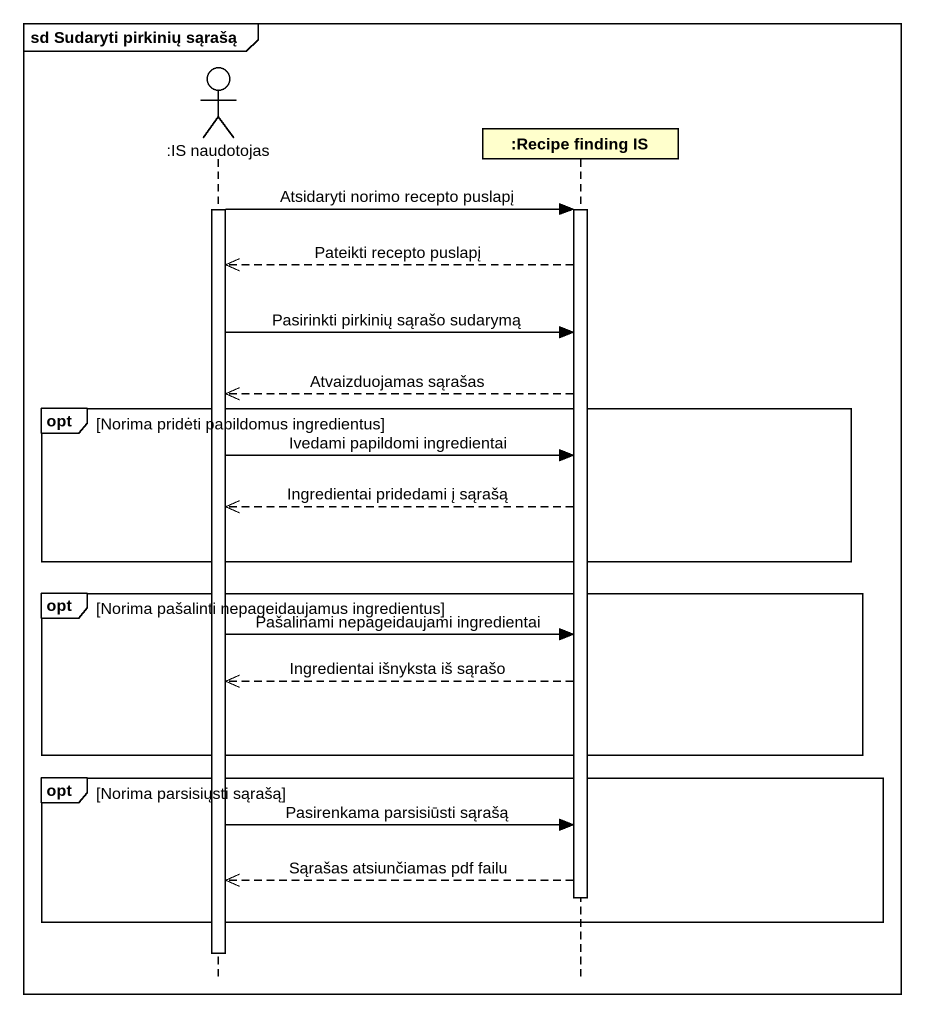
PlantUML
@startuml
mainframe sd Sudaryti pirkinių sąrašą
hide footbox
actor ":IS naudotojas" as IS_naudotojas
participant ":Recipe finding IS" as Recipe_finding_IS

activate IS_naudotojas
IS_naudotojas -> Recipe_finding_IS : Atsidaryti norimo recepto puslapį
activate Recipe_finding_IS
Recipe_finding_IS -->> IS_naudotojas : Pateikti recepto puslapį
IS_naudotojas -> Recipe_finding_IS : Pasirinkti pirkinių sąrašo sudarymą
Recipe_finding_IS -->> IS_naudotojas : Atvaizduojamas sąrašas
opt Norima pridėti papildomus ingredientus
  IS_naudotojas -> Recipe_finding_IS : Ivedami papildomi ingredientai
  Recipe_finding_IS -->> IS_naudotojas : Ingredientai pridedami į sąrašą
end
opt Norima pašalinti nepageidaujamus ingredientus
  IS_naudotojas -> Recipe_finding_IS : Pašalinami nepageidaujami ingredientai
  Recipe_finding_IS -->> IS_naudotojas : Ingredientai išnyksta iš sąrašo
end
opt Norima parsisiųsti sąrašą
  IS_naudotojas -> Recipe_finding_IS : Pasirenkama parsisiūsti sąrašą
  Recipe_finding_IS -->> IS_naudotojas : Sąrašas atsiunčiamas pdf failu
  deactivate Recipe_finding_IS
end
deactivate IS_naudotojas
@enduml
